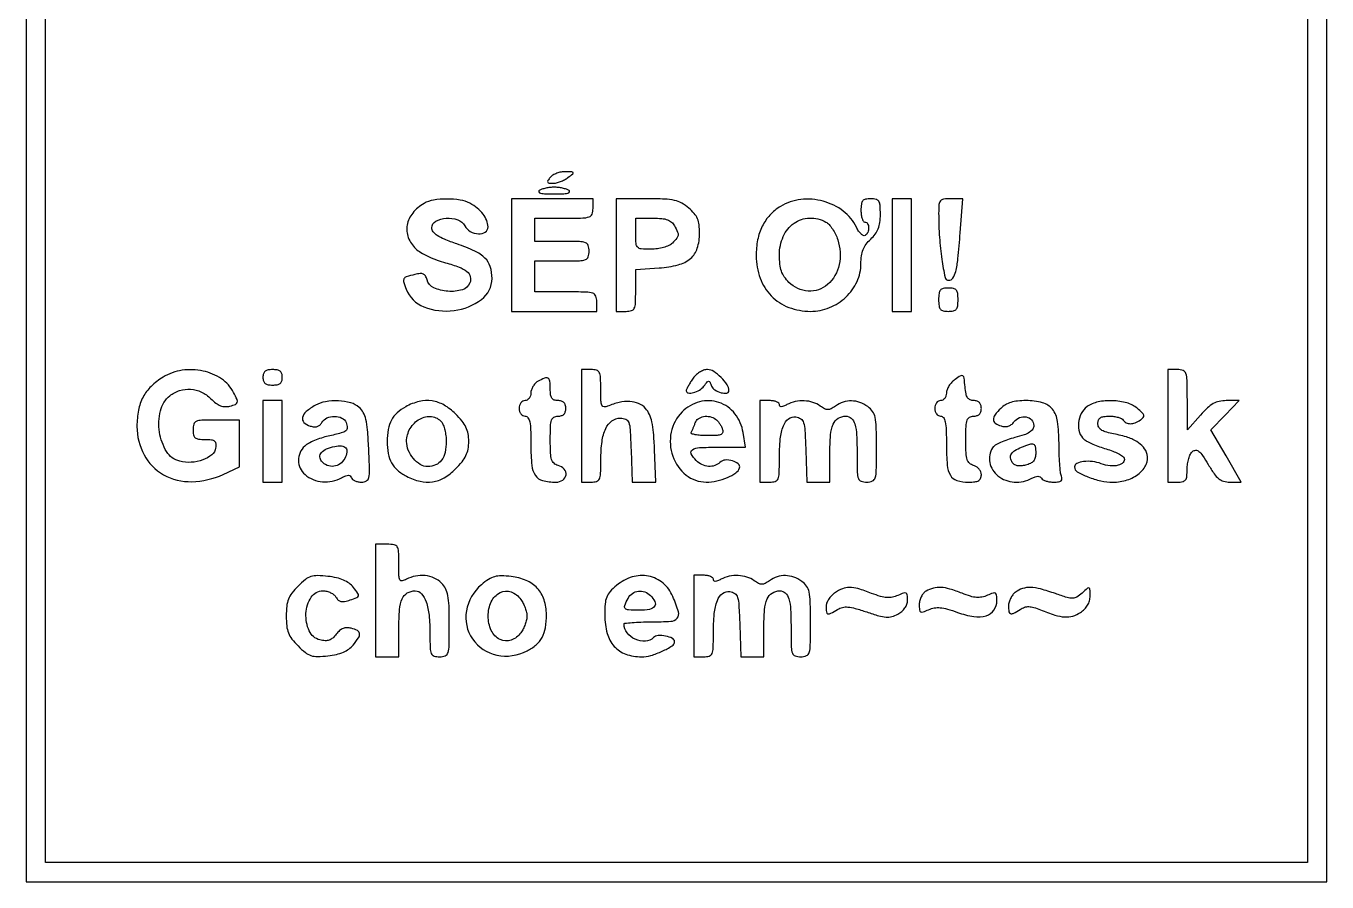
# Model space of a CAD drawing. Extents: x 100 to 435, y 40 to 481.
# Drawn here: x 100 to 435, y 40 to 260.5 of the extents above; entities that cross this region are included whole.
import ezdxf

# ---------------------------------------------------------------- set-up
doc = ezdxf.new("R2010")
doc.units = 0

msp = doc.modelspace()

# ---------------------------------------------------------------- linework, layer by layer
for points in [[(100, 260.5), (100, 40), (267.5, 40), (435, 40), (435, 260.5), (435, 481), (267.5, 481), (100, 481)], [(430, 260.5), (430, 45), (267.5, 45), (105, 45), (105, 260.5), (105, 476), (267.5, 476), (430, 476)], [(323, 201.5), (323, 187), (325.5, 187), (328, 187), (328, 201.5), (328, 216), (325.5, 216), (323, 216)], [(161, 153.5), (161, 143), (163.5, 143), (166, 143), (166, 153.5), (166, 164), (163.5, 164), (161, 164)]]:
    msp.add_lwpolyline(points, close=True)
for points in [[(235, 221.5, 0.024688), (234.387442, 220.683013, 0.26152), (234.354403, 220.283023, 0.266062), (234.678054, 220.051207, 0.025375), (235.686426, 220, 0.059491), (236.56611, 220.105038, 0.031188), (237.620624, 220.431283, 0.030522), (238.674111, 220.90607, 0.040801), (239.55887, 221.468197, 0.008029), (240.791319, 222.43187, 0.342606), (240.86286, 222.736077, 0.283248), (240.579236, 222.92581, 0.006363), (238.872445, 222.968197, 0.050936), (237.775078, 222.869519, 0.042759), (236.651048, 222.550033, 0.044655), (235.666942, 222.072658, 0.084494)], [(232.127679, 218.100072, 0.419154), (232.052165, 217.749776, 0.194518), (232.475796, 217.456792, 0.044172), (233.807004, 217.279307, 0.011065), (236, 217.230769, 0.011065), (238.192996, 217.279307, 0.044172), (239.524204, 217.456792, 0.194518), (239.947835, 217.749776, 0.419154), (239.872321, 218.100072, 0.06024), (239.170578, 218.434151, 0.025795), (238.168744, 218.714017, 0.025068), (237.057817, 218.905521, 0.030154), (236, 218.969374, 0.030154), (234.942183, 218.905521, 0.025068), (233.831256, 218.714017, 0.025795), (232.829422, 218.434151, 0.06024)], [(202.5, 214.792183, 0.090943), (199.573781, 212.316972, 0.127525), (198.142277, 209.225342, 0.137232), (198.442756, 205.99704, 0.11324), (200.37597, 203.11652, 0.056229), (201.653061, 202.161994, 0.021859), (203.606579, 201.130531, 0.021311), (205.83952, 200.187848, 0.02474), (208.037319, 199.490156, -0.022993), (211.544331, 198.390317, -0.085036), (213.550866, 197.242681, -0.159724), (214.391071, 195.916781, -0.154834), (214.297179, 194.332052, -0.234029), (212.370325, 192.556318, -0.089252), (208.639766, 192.156405, -0.088482), (204.978463, 193.082503, -0.226448), (203.258421, 195.119799, 0.061951), (202.864489, 196.107445, 0.165372), (202.311777, 196.611869, 0.1316), (201.475537, 196.738492, 0.033634), (200.115999, 196.492978, 0.012328), (197.92415, 195.885046, 0.190788), (197.323993, 195.407358, 0.209046), (197.24301, 194.669621, 0.015126), (197.929061, 192.686584, 0.213428), (202.454736, 188.14703, 0.123731), (210.241304, 187.206766, 0.129976), (217.285606, 190.057504, 0.236189), (220, 195.483184, 0.076164), (219.536496, 198.508348, 0.123137), (218.184557, 200.717836, 0.086899), (215.570187, 202.519054, 0.024577), (210.963026, 204.36336, -0.012134), (207.732864, 205.564096, -0.04855), (205.860755, 206.532052, -0.089804), (204.852556, 207.477592, -0.160951), (204.5, 208.544448, -0.274729), (205.495446, 210.219395, -0.10993), (208.159962, 210.983739, -0.096551), (211.162853, 210.584654, -0.190964), (212.96978, 209.056466, 0.141415), (214.403303, 207.585076, 0.117136), (216.510751, 206.969346, 0.156702), (218.265629, 207.435861, 0.260211), (218.968197, 208.75, 0.092926), (218.62506, 210.412914, 0.066052), (217.675773, 212.068104, 0.059109), (216.203008, 213.584764, 0.04819), (214.315741, 214.836657, 0.084542), (211.799522, 215.672479, 0.038967), (208.347011, 215.928884, 0.038945), (204.920416, 215.648604, 0.090557)], [(225, 201.5), (225, 187), (236, 187), (247, 187), (247, 189.5, 0.093656), (246.726255, 190.948613, 0.227396), (245.95, 191.671875, 0.071364), (244.210294, 191.953338, 0.004478), (239, 192), (231, 192), (231, 196), (231, 200), (238, 200, 0.005599), (242.485599, 200.050231, 0.080329), (244.05, 200.339286, 0.227859), (244.758286, 201.055682, 0.0831), (245, 202.5, 0.0831), (244.758286, 203.944318, 0.227859), (244.05, 204.660714, 0.080329), (242.485599, 204.949769, 0.005599), (238, 205), (231, 205), (231, 208), (231, 211), (238.5, 211, 0.004982), (243.347869, 211.048306, 0.075599), (245, 211.333333, 0.227967), (245.742326, 212.053178, 0.088353), (246, 213.5), (246, 216), (235.5, 216), (225, 216)], [(252, 201.5), (252, 187), (254.5, 187, 0.066751), (255.927247, 187.191392, 0.22078), (256.633825, 187.787981, 0.100105), (256.940481, 189.066165, 0.00898), (257, 192.379809), (257, 197.759618), (263.038842, 198.196429, 0.043541), (267.968598, 198.988117, 0.115927), (271.114398, 200.614213, 0.140095), (272.859033, 203.251067, 0.076683), (273.454545, 207.111183, 0.031196), (273.319178, 209.278694, 0.070135), (272.888964, 210.865318, 0.074668), (272.057345, 212.209974, 0.039392), (270.671509, 213.606133, 0.050382), (268.841682, 214.884176, 0.072488), (266.998227, 215.587086, 0.045537), (264.459553, 215.91524, 0.009385), (259.944236, 216), (252, 216)], [(294.298549, 214.040484, 0.068769), (291.552855, 211.797948, 0.072556), (289.576427, 208.932115, 0.067178), (288.396673, 205.427739, 0.047876), (288.003738, 201.29966, 0.086787), (289.013062, 195.554847, 0.107472), (291.896737, 190.967351, 0.108791), (296.393146, 188.02938, 0.090757), (302.017541, 187, 0.096953), (306.88232, 187.952258, 0.092915), (311.111987, 190.674701, 0.095338), (313.988073, 194.673718, 0.108774), (315, 199.270188, -0.033148), (315.134757, 201.300631, -0.061146), (315.551022, 202.899589, -0.066054), (316.314057, 204.26776, -0.045715), (317.5, 205.58758, 0.045768), (318.690405, 206.912647, 0.06664), (319.452494, 208.283558, 0.061281), (319.866472, 209.892282, 0.032376), (320, 211.952251, 0.015756), (319.925751, 214.307932, 0.123183), (319.595593, 215.345225, 0.202254), (318.890411, 215.846951, 0.054872), (317.5, 216, 0.047675), (316.175563, 215.873428, 0.173074), (315.458333, 215.45, 0.144586), (315.097235, 214.613599, 0.030103), (315, 213, 0.031626), (315.072766, 211.850749, 0.048861), (315.29375, 210.88125, 0.06271), (315.615738, 210.209557, 0.254951), (316, 210, -0.270079), (316.690682, 209.597569, -0.124941), (316.974715, 208.559426, -0.102205), (316.747301, 207.34579, -0.158375), (316.063918, 206.539504, -0.258829), (315.609265, 206.518105, -0.07615), (315.016847, 206.933496, -0.055386), (314.385333, 207.688427, -0.034439), (313.813918, 208.693157, 0.118737), (310.447694, 212.816743, 0.095884), (305.307093, 215.354846, 0.094312), (299.513205, 215.815695, 0.110155)], [(335.007109, 212.25, 0.015884), (335.21609, 206.044105, 0.020622), (335.821892, 200.386228, 0.014117), (336.64556, 195.758361, 0.355546), (337.577217, 195, 0.248325), (338.670195, 195.578501, 0.089928), (339.405414, 197.234562, 0.035128), (339.960316, 200.502115, 0.005058), (340.554806, 207.25), (341.236554, 216), (338.118277, 216, 0.029788), (336.265683, 215.88953, 0.192092), (335.458454, 215.449923, 0.15669), (335.085424, 214.520578, 0.018189)], [(266.964816, 209.065741, -0.018083), (267.767562, 207.425907, -0.135273), (267.8959, 206.577659, -0.145631), (267.565542, 205.813359, -0.02205), (266.428571, 204.571429, -0.088812), (265.54053, 203.953083, -0.038214), (264.182143, 203.45, -0.035443), (262.581127, 203.113034, -0.03416), (260.928571, 203, -0.016985), (258.405949, 203.08572, -0.183642), (257.495536, 203.504545, -0.179838), (257.083207, 204.426584, -0.016162), (257, 207), (257, 211), (261.464816, 211, -0.021299), (263.697201, 210.904862, -0.063332), (265.191546, 210.583731, -0.092621), (266.221469, 209.990078, -0.093217)], [(305.985656, 210.007677, -0.089055), (306.779964, 209.379624, -0.034272), (307.64037, 208.260868, -0.032593), (308.42853, 206.890417, -0.034509), (309.014993, 205.45457, -0.131293), (309.38604, 199.029062, -0.163463), (306.39179, 193.888944, -0.199108), (301.411534, 192.204266, -0.181585), (296.454545, 194.454545, -0.045944), (295.260567, 195.890714, -0.066727), (294.517327, 197.359357, -0.0579), (294.123546, 199.123884, -0.02598), (294, 201.5, -0.102408), (294.990787, 206.2867, -0.137175), (297.767818, 209.714776, -0.14965), (301.719682, 211.025222, -0.129337)], [(335, 190, 0.030103), (335.097235, 188.386401, 0.144586), (335.458333, 187.55, 0.173074), (336.175563, 187.126572, 0.047675), (337.5, 187, 0.047675), (338.824437, 187.126572, 0.173074), (339.541667, 187.55, 0.144586), (339.902765, 188.386401, 0.030103), (340, 190, 0.030103), (339.902765, 191.613599, 0.144586), (339.541667, 192.45, 0.173074), (338.824437, 192.873428, 0.047675), (337.5, 193, 0.047675), (336.175563, 192.873428, 0.173074), (335.458333, 192.45, 0.144586), (335.097235, 191.613599, 0.030103)], [(135.304334, 170.044003, 0.054786), (132.210101, 167.657331, 0.079131), (130.132982, 164.904429, 0.075939), (128.959835, 161.554644, 0.046353), (128.571429, 157.373981, 0.122625), (130.400299, 150.028918, 0.144213), (135.398389, 144.920811, 0.13441), (142.670904, 143.120942, 0.100714), (150.75, 144.97307), (155, 146.902216), (155, 152.951108), (155, 159), (149, 159, 0.007344), (145.238228, 158.944747, 0.091609), (143.85, 158.645833, 0.224968), (143.210324, 157.935971, 0.072846), (143, 156.5, 0.048057), (143.128185, 155.169407, 0.175578), (143.556955, 154.453613, 0.143249), (144.40732, 154.095157, 0.0286), (146.069551, 154, -0.024386), (147.729013, 153.919015, -0.146252), (148.520632, 153.595492, -0.206399), (148.857663, 152.956407, -0.055405), (148.819551, 151.783373, -0.186818), (147.846346, 150.053891, -0.084353), (145.552512, 148.73883, -0.072903), (142.567624, 148.112908, -0.076916), (139.5856, 148.38916, -0.195729), (136.205627, 150.866388, -0.100907), (134.374451, 155.873338, -0.096706), (134.613359, 161.383754, -0.164972), (137.047789, 165.23978, -0.093304), (139.563894, 166.596711, -0.095062), (142.384223, 166.933828, -0.093248), (145.173287, 166.20218, -0.085934), (147.597019, 164.49389, 0.033263), (148.910974, 163.344023, 0.07129), (150.084121, 162.687724, 0.085513), (151.249189, 162.455059, 0.068206), (152.524675, 162.595549, 0.027809), (153.962504, 163.0427, 0.242809), (154.397833, 163.522073, 0.172853), (154.337368, 164.262895, 0.013373), (153.456183, 166.084732, 0.125691), (150.334729, 169.591575, 0.094946), (145.575115, 171.626839, 0.09054), (140.19044, 171.810893, 0.10062)], [(161, 170, 0.07578), (161.142566, 169.064742, 0.149477), (161.5625, 168.45, 0.124434), (162.317234, 168.106468, 0.044917), (163.5, 168, 0.044917), (164.682766, 168.106468, 0.124434), (165.4375, 168.45, 0.149477), (165.857434, 169.064742, 0.07578), (166, 170, 0.07578), (165.857434, 170.935258, 0.149477), (165.4375, 171.55, 0.124434), (164.682766, 171.893532, 0.044917), (163.5, 172, 0.044917), (162.317234, 171.893532, 0.124434), (161.5625, 171.55, 0.149477), (161.142566, 170.935258, 0.07578)], [(243, 157.5), (243, 143), (245.5, 143, 0.070565), (246.932313, 143.203153, 0.22276), (247.642782, 143.826474, 0.094738), (247.948506, 145.172321, 0.007974), (248.014742, 148.75, -0.030826), (248.320155, 153.500885, -0.07782), (249.278748, 156.820025, -0.123043), (250.866032, 158.77751, -0.16256), (253.029533, 159.5, -0.102522), (254.453825, 159.204854, -0.212932), (255.205564, 158.385746, -0.067436), (255.554875, 156.552366, -0.004604), (255.790442, 151.25), (256.080885, 143), (259.143059, 143), (262.205232, 143), (261.852616, 151.395725, 0.009705), (261.585014, 155.749698, 0.034046), (261.168551, 158.526679, 0.053452), (260.517818, 160.466078, 0.076447), (259.520273, 161.978311, 0.107966), (257.753541, 163.239523, 0.086942), (255.476941, 163.775997, 0.071885), (252.77091, 163.54394, 0.045115), (249.75, 162.545394, -0.122373), (248.83596, 162.392375, -0.284973), (248.298494, 162.786635, -0.087421), (248.049616, 163.964239, -0.00847), (248, 166.893011, 0.009912), (247.938205, 170.009825, 0.104272), (247.627619, 171.239301, 0.218185), (246.922124, 171.816757, 0.064161), (245.5, 172), (243, 172)], [(271.61501, 169.535183, 0.009212), (270.996447, 168.552094, 0.012338), (270.474409, 167.637196, 0.009554), (270.075576, 166.861165, 0.114403), (270, 166.535183, 0.380034), (270.502257, 165.969815, 0.094781), (271.844345, 166.065139, 0.068337), (273.443583, 166.734449, 0.101138), (274.568337, 167.75, -0.011806), (275.398405, 168.823081, -0.225928), (275.769958, 169, -0.289816), (276.083275, 168.801739, -0.018157), (276.535569, 167.75, 0.164174), (277.374108, 166.744839, 0.071221), (278.992251, 166.045618, 0.093272), (280.454929, 165.928837, 0.383401), (281, 166.535183, 0.149174), (280.521593, 168.103017, 0.049109), (278.96918, 169.982171, 0.049122), (277.078109, 171.524033, 0.147521), (275.5, 172, 0.086095), (274.487889, 171.824423, 0.055515), (273.41585, 171.300676, 0.052261), (272.415649, 170.508606, 0.054188)], [(394, 157.5), (394, 143), (396.5, 143, 0.049942), (397.854237, 143.135604, 0.18559), (398.564955, 143.587756, 0.136988), (398.912921, 144.498629, 0.02316), (399, 146.377555, -0.037148), (399.102481, 147.755022, -0.037216), (399.407665, 149.101285, -0.039802), (399.854271, 150.229646, -0.105799), (400.387794, 150.906877, -0.169373), (401.214859, 151.215511, -0.181367), (402.027049, 150.930737, -0.073543), (402.987063, 149.853474, -0.01275), (404.429948, 147.529322, 0.018614), (405.943989, 145.15319, 0.070993), (407.134169, 143.866071, 0.103391), (408.385695, 143.219733, 0.067769), (409.999428, 143), (412.914548, 143), (408.998545, 149.75), (405.082543, 156.5), (408.744219, 160.25), (412.405896, 164), (409.058925, 164, 0.053873), (407.245611, 163.804055, 0.0745), (405.718719, 163.222333, 0.060187), (404.206619, 162.112965, 0.023454), (402.397604, 160.25), (399.083253, 156.5), (399.041627, 164.25, 0.004768), (398.966793, 169.269326, 0.073244), (398.67354, 170.970837, 0.225969), (397.947192, 171.732953, 0.091491), (396.5, 172), (394, 172)], [(231.75, 168.919901, 0.0733), (231.080559, 168.385436, 0.054601), (230.514062, 167.62713, 0.055025), (230.129487, 166.771895, 0.07832), (230, 165.95031, -0.075336), (229.887085, 165.205157, -0.088944), (229.559375, 164.572904, -0.100708), (229.072036, 164.150246, -0.129136), (228.5, 164, 0.130775), (227.924246, 163.846791, 0.10214), (227.4375, 163.416667, 0.08892), (227.111864, 162.769411, 0.072314), (227, 162, 0.072314), (227.111864, 161.230589, 0.08892), (227.4375, 160.583333, 0.10214), (227.924246, 160.153209, 0.130775), (228.5, 160, -0.249691), (229.241195, 159.605249, -0.098755), (229.699764, 158.505864, -0.04189), (229.940135, 156.417054, -0.00771), (230, 152.535184, 0.022495), (230.234543, 147.324528, 0.12658), (231.160938, 144.720441, 0.185875), (233.031841, 143.413849, 0.060594), (236.434259, 143, 0.143476), (238.206732, 143.519305, 0.220906), (239.049004, 144.845144, 0.221858), (238.577774, 146.339247, 0.144201), (237, 147.289749, -0.119045), (235.957472, 147.849513, -0.137744), (235.35351, 148.797395, -0.063547), (235.067665, 150.497111, -0.009923), (235, 153.90638, -0.008241), (235.058244, 157.440114, -0.071163), (235.332053, 158.988298, -0.188305), (235.938253, 159.723706, -0.127982), (237, 160, 0.072254), (237.873159, 160.126841, 0.124864), (238.5, 160.5, 0.124864), (238.873159, 161.126841, 0.072254), (239, 162, 0.072254), (238.873159, 162.873159, 0.124864), (238.5, 163.5, 0.124864), (237.873159, 163.873159, 0.072254), (237, 164, -0.081208), (236.024683, 164.159458, -0.166173), (235.416667, 164.625, -0.116834), (235.092253, 165.499083, -0.030703), (235, 167, 0.028196), (234.88606, 169.018879, 0.23532), (234.402871, 169.764514, 0.240413), (233.524864, 169.818765, 0.029321)], [(339.25, 169.471411, 0.051654), (338.389228, 168.721216, 0.045784), (337.660937, 167.781289, 0.04842), (337.162686, 166.802694, 0.093818), (337, 165.943296, -0.075621), (336.887063, 165.200834, -0.089098), (336.559375, 164.570843, -0.100722), (336.072039, 164.149697, -0.128679), (335.5, 164, 0.130775), (334.924246, 163.846791, 0.10214), (334.4375, 163.416667, 0.08892), (334.111864, 162.769411, 0.072314), (334, 162, 0.072314), (334.111864, 161.230589, 0.08892), (334.4375, 160.583333, 0.10214), (334.924246, 160.153209, 0.130775), (335.5, 160, -0.246824), (336.239353, 159.611342, -0.100382), (336.69863, 158.533333, -0.042731), (336.939716, 156.486569, -0.00796), (337, 152.7, 0.019377), (337.205532, 147.398608, 0.113933), (338.034371, 144.760245, 0.189042), (339.716387, 143.438992, 0.073173), (342.7, 143, 0.025766), (344.355272, 143.085356, 0.104268), (345.311955, 143.392679, 0.167073), (345.819644, 143.970246, 0.097813), (346, 144.883369, 0.097502), (345.850026, 145.645137, 0.076311), (345.415093, 146.368896, 0.073995), (344.767412, 146.948101, 0.081717), (344, 147.289749, -0.119045), (342.957472, 147.849513, -0.137744), (342.35351, 148.797395, -0.063547), (342.067665, 150.497111, -0.009923), (342, 153.90638, -0.008241), (342.058244, 157.440114, -0.071163), (342.332053, 158.988298, -0.188305), (342.938253, 159.723706, -0.127982), (344, 160, 0.072254), (344.873159, 160.126841, 0.124864), (345.5, 160.5, 0.124864), (345.873159, 161.126841, 0.072254), (346, 162, 0.072022), (345.87498, 162.863429, 0.12121), (345.507546, 163.49222, 0.123844), (344.896928, 163.870204, 0.077116), (344.060365, 164, -0.102034), (343.109615, 164.196059, -0.150205), (342.46465, 164.744743, -0.094851), (342.054907, 165.774888, -0.025427), (341.810365, 167.528115, 0.009167), (341.567776, 169.806467, 0.20197), (341.240945, 170.373355, 0.305543), (340.688817, 170.404396, 0.019188)], [(174.5, 162.805055, 0.044103), (172.151495, 161.18453, 0.159053), (171.193082, 159.666598, 0.270357), (171.559644, 158.393608, 0.114245), (173.146512, 157.453499, 0.053325), (174.157358, 157.247766, 0.098065), (174.989601, 157.332336, 0.110405), (175.661301, 157.713983, 0.081172), (176.196203, 158.386111, -0.163218), (177.4708, 159.54296, -0.104914), (179.443711, 159.951858, -0.110027), (181.339016, 159.520318, -0.192668), (182.41655, 158.356872, -0.074745), (182.711088, 157.022161, -0.251384), (182.354687, 156.233798, -0.100288), (181.179993, 155.660917, -0.008206), (177.842638, 154.853308, 0.023337), (176.06193, 154.364928, 0.021295), (174.278115, 153.699743, 0.021843), (172.736152, 152.967798, 0.062254), (171.764773, 152.287123, 0.214678), (170.150507, 148.596217, 0.216187), (171.848814, 144.955417, 0.15951), (176.329665, 143.102218, 0.142759), (181.267942, 144.143398, -0.023822), (182.329681, 144.648132, -0.099357), (183.020605, 144.786796, -0.185192), (183.479213, 144.610904, -0.129867), (183.785534, 144.143398, 0.146848), (184.093934, 143.705289, 0.063616), (184.711945, 143.335873, 0.055218), (185.519916, 143.084718, 0.0478), (186.404068, 143, 0.12813), (187.65498, 143.32591, 0.216982), (188.284327, 144.18238, 0.059404), (188.453909, 146.111001, 0.003838), (188.235903, 151.75, 0.008129), (187.940666, 156.461989, 0.0372), (187.522504, 159.170171, 0.066303), (186.858738, 160.933753, 0.091747), (185.804385, 162.25, 0.112765), (183.608537, 163.415224, 0.053607), (180.429401, 163.915793, 0.052835), (177.119262, 163.728537, 0.088673)], [(197.775141, 162.441198, 0.059746), (195.564037, 160.874137, 0.086305), (194.093124, 158.98944, 0.079473), (193.269193, 156.598892, 0.043352), (193, 153.5, 0.044027), (193.277528, 150.354347, 0.08266), (194.128578, 147.955639, 0.088985), (195.658491, 146.076781, 0.05823), (197.979984, 144.51035, 0.061026), (201.484634, 143.209772, 0.095811), (204.684678, 143.073983, 0.096617), (207.685692, 144.139828, 0.062957), (210.6, 146.4, 0.025976), (212.277969, 148.262002, 0.058796), (213.290541, 149.862599, 0.067328), (213.822939, 151.51242, 0.044454), (214, 153.5, 0.044454), (213.822939, 155.48758, 0.067328), (213.290541, 157.137401, 0.058796), (212.277969, 158.737998, 0.025976), (210.6, 160.6, 0.066745), (207.655177, 162.848468, 0.094334), (204.541945, 163.917269, 0.094131), (201.248695, 163.768584, 0.066191)], [(268.923077, 161.076923, 0.148124), (266.119403, 155.836843, 0.13336), (266.53848, 149.68129, 0.141411), (269.955185, 144.835057, 0.171703), (275.173077, 143.014742, 0.051931), (277.909309, 143.311964, 0.047892), (280.604772, 144.168509, 0.051464), (282.754513, 145.360368, 0.162239), (283.726078, 146.665141, 0.310955), (283.420471, 147.709893, 0.101683), (281.920517, 148.491925, 0.085395), (280.022666, 148.696836, 0.182635), (278.699337, 148.099337, -0.114719), (277.362567, 147.266902, -0.1017), (275.733572, 147.060859, -0.094222), (274.051527, 147.516934, -0.083375), (272.571429, 148.571429, -0.074752), (271.29893, 150.294253, -0.395107), (271.579899, 151.327062, -0.127052), (273.395448, 151.888416, -0.01178), (278.130842, 152), (285.261685, 152), (284.664603, 155.75, 0.126683), (282.548247, 160.620394, 0.146676), (278.438547, 163.53935, 0.148679), (273.445293, 163.694729, 0.131071)], [(289, 153.5), (289, 143), (291.5, 143, 0.072194), (292.935213, 143.208314, 0.224628), (293.644691, 143.84349, 0.092442), (293.944349, 145.220202, 0.00749), (294, 148.9349, -0.022405), (294.232598, 154.122961, -0.070813), (295.027239, 157.501592, -0.134348), (296.378027, 159.317789, -0.20409), (298.251612, 159.81934, -0.124032), (299.502261, 159.308336, -0.163451), (300.205398, 158.306716, -0.057802), (300.558065, 156.283258, -0.005473), (300.790442, 151.25), (301.080885, 143), (304.040442, 143), (307, 143), (307, 150.3, -0.019012), (307.184316, 155.145585, -0.08099), (307.864161, 157.95203, -0.155121), (309.137224, 159.441918, -0.139883), (311.093011, 160, -0.188455), (312.516331, 159.443782, -0.137096), (313.418421, 157.983013, -0.059066), (313.882865, 155.154182, -0.011184), (314, 149.918213, 0.005713), (314.050577, 145.491854, 0.081155), (314.340341, 143.941821, 0.227766), (315.056177, 143.239117, 0.082247), (316.5, 143, 0.103725), (317.950721, 143.304226, 0.224878), (318.680115, 144.14433, 0.064491), (318.955863, 146.04896, 0.003744), (319, 151.943296, 0.006144), (318.935135, 157.22172, 0.046036), (318.644356, 159.704596, 0.099457), (317.989692, 161.223923, 0.088901), (316.777494, 162.443296, 0.065119), (314.688506, 163.533391, 0.083218), (312.557766, 163.931806, 0.085307), (310.454787, 163.610947, 0.072478), (308.446109, 162.599913, -0.033417), (307.292668, 161.901901, -0.119918), (306.462235, 161.699827, -0.122712), (305.642687, 161.904038, -0.035757), (304.532473, 162.599913, 0.082172), (302.646465, 163.55177, 0.065344), (300.396707, 163.944714, 0.063706), (298.063809, 163.746346, 0.069946), (295.934259, 162.964816, -0.024465), (295.049945, 162.545821, -0.098707), (294.467129, 162.429632, -0.223915), (294.136188, 162.585661, -0.174147), (294, 162.964816, 0.22098), (293.815907, 163.361014, 0.077222), (293.265625, 163.695915, 0.058719), (292.457277, 163.92423, 0.039514), (291.5, 164), (289, 164)], [(351, 162, 0.033366), (349.499079, 160.284181, 0.168626), (349.107248, 159.093322, 0.245369), (349.598495, 158.188655, 0.071313), (351.073439, 157.476691, 0.063878), (352.055412, 157.298258, 0.089347), (352.938417, 157.41016, 0.090851), (353.716234, 157.820535, 0.06829), (354.389536, 158.518044, -0.138499), (355.79133, 159.615396, -0.14277), (357.542627, 159.8005, -0.16475), (358.946883, 159.024419, -0.18697), (359.5, 157.596967, -0.143979), (359.218787, 156.640633, -0.107863), (358.437209, 155.861367, -0.062307), (357.003139, 155.178211, -0.017867), (354.636793, 154.486506, 0.020451), (352.711069, 153.912787, 0.024194), (350.946156, 153.210262, 0.024075), (349.536596, 152.484752, 0.12126), (348.902106, 151.875844, 0.192252), (348.182343, 148.024565, 0.180343), (350.286756, 144.60724, 0.151155), (354.486373, 143.017149, 0.139215), (359.005053, 144.002704, -0.037319), (359.86817, 144.384834, -0.085757), (360.566002, 144.505409, -0.122593), (361.104695, 144.371313, -0.133099), (361.498329, 144.002704, 0.134077), (361.911863, 143.616949, 0.044412), (362.684462, 143.294544, 0.040482), (363.645247, 143.073993, 0.036197), (364.666006, 143, 0.030174), (365.885187, 143.073641, 0.141719), (366.524571, 143.345645, 0.229108), (366.751357, 143.83169, 0.088362), (366.606989, 144.581787, -0.065369), (366.369694, 145.569169, -0.008503), (366.178303, 147.73115, -0.009785), (366.044446, 150.316988, -0.008037), (366, 153.081787, 0.034341), (365.618262, 158.633348, 0.131804), (364.283618, 161.795315, 0.165648), (361.747342, 163.460553, 0.06325), (357.5, 164, 0.026549), (355.330161, 163.884703, 0.048119), (353.590278, 163.527778, 0.057549), (352.177016, 162.907691, 0.064328)], [(373.222506, 162.443296, 0.125157), (371.724901, 160.703633, 0.093365), (371.033292, 158.257612, 0.096586), (371.287705, 155.801339, 0.146609), (372.468309, 154.026301, 0.055894), (373.307863, 153.474988, 0.015183), (374.747886, 152.798782, 0.015165), (376.439552, 152.126389, 0.015224), (378.166688, 151.558722, -0.020985), (379.814598, 150.995982, -0.027282), (381.267203, 150.337535, -0.027028), (382.382723, 149.677656, -0.166726), (382.781536, 149.155392, -0.283363), (382.524326, 148.05934, -0.139443), (381.226795, 147.331936, -0.086055), (379.132862, 147.201601, -0.062933), (376.863108, 147.745569, 0.059593), (374.615535, 148.300067, 0.061107), (372.32009, 148.301843, 0.076761), (370.580719, 147.812002, 0.293808), (370, 146.909049, 0.267207), (370.705857, 145.682546, 0.037548), (373.438119, 144.358297, 0.039881), (376.771185, 143.339922, 0.054255), (379.894576, 143, 0.077292), (383.567718, 143.571219, 0.094107), (386.623782, 145.225766, 0.115343), (388.440664, 147.58014, 0.169979), (388.675398, 150.157183, 0.113503), (387.73926, 151.991263, 0.084511), (386.001539, 153.467428, 0.060951), (383.340248, 154.636225, 0.026663), (379.589073, 155.549268, -0.027802), (377.892643, 155.966276, -0.081008), (376.814193, 156.498298, -0.122389), (376.215455, 157.198737, -0.11645), (376, 158.111291, -0.091852), (376.166154, 159.008126, -0.159723), (376.639285, 159.589449, -0.110825), (377.50964, 159.907278, -0.032356), (378.940983, 160, -0.031397), (380.112115, 159.926388, -0.037109), (381.1996, 159.70625, -0.040338), (382.065839, 159.385578, -0.146547), (382.5, 159, 0.139165), (383.260226, 158.304914, 0.118559), (384.322022, 158.058431, 0.091817), (385.608461, 158.307223, 0.05409), (387, 159.035628, 0.071137), (387.68646, 159.652856, 0.249279), (387.805213, 160.216034, 0.131793), (387.3998, 160.888006, 0.017012), (386.139216, 162.020315, 0.108076), (383.468871, 163.419036, 0.05868), (379.788265, 163.975159, 0.05845), (376.055218, 163.66072, 0.102914)], [(206.977555, 158.527044, -0.083467), (207.448004, 157.717031, -0.03028), (207.840907, 156.442756, -0.029019), (208.109929, 154.968729, -0.030634), (208.2, 153.5, -0.052519), (207.902703, 150.677439, -0.106089), (206.992705, 148.646631, -0.131116), (205.48436, 147.433375, -0.104541), (203.434259, 147, -0.13797), (201.535313, 147.534165, -0.081692), (199.740268, 149.081562, -0.077174), (198.446551, 151.228637, -0.097368), (198, 153.5, -0.134445), (198.911829, 156.82979, -0.132204), (201.39704, 159.255773, -0.155475), (204.452329, 159.881399, -0.195321)], [(277.572942, 159.234687, -0.062485), (278.030477, 158.829153, -0.02892), (278.520373, 158.201752, -0.028095), (278.965584, 157.473876, -0.034842), (279.291557, 156.75, -0.115025), (279.404629, 155.845887, -0.266731), (279.017928, 155.310977, -0.09541), (277.938132, 155.054414, -0.010759), (275.409598, 155, -0.015624), (273.70109, 155.053399, -0.029373), (272.330875, 155.220313, -0.035719), (271.401911, 155.458857, -0.465595), (271.286791, 155.75, 0.020421), (271.48346, 156.152894, 0.00582), (271.755648, 156.79375, 0.00585), (272.046277, 157.525, 0.006171), (272.314423, 158.25, -0.149962), (273.110026, 159.319432, -0.112562), (274.463654, 159.906624, -0.100444), (276.074188, 159.882295, -0.096571)], [(182.057457, 149.107359, -0.111956), (180.857426, 147.723518, -0.128103), (179.233894, 147.077667, -0.131259), (177.532027, 147.312694, -0.120532), (176.110114, 148.367321, -0.166169), (175.673606, 149.515164, -0.191203), (176.066438, 150.61248, -0.11399), (177.376369, 151.551954, -0.045292), (179.5, 152.219705, -0.068817), (181.277315, 152.356311, -0.208507), (182.334358, 151.816932, -0.22165), (182.619698, 150.706833, -0.076836)], [(360, 150.519052, -0.059285), (359.856071, 149.309441, -0.114711), (359.421322, 148.443493, -0.108617), (358.630158, 147.828578, -0.049643), (357.392666, 147.383705, -0.039506), (356.215479, 147.185347, -0.071207), (355.240293, 147.238266, -0.090726), (354.485737, 147.537323, -0.115237), (353.958649, 148.066907, -0.102906), (353.532085, 149.241006, -0.174066), (353.738939, 150.254757, -0.121621), (354.645435, 151.156517, -0.039327), (356.352327, 152.006691, -0.016341), (358.504186, 152.794181, -0.178196), (359.410924, 152.762841, -0.265508), (359.880152, 152.163851, -0.036384)], [(190, 112.5), (190, 98), (193, 98), (196, 98), (196, 105.3, -0.018993), (196.185951, 110.193546, -0.083897), (196.878514, 112.982937, -0.159999), (198.188473, 114.4524, -0.132114), (200.224751, 115, -0.21841), (201.839099, 114.259496, -0.095757), (203.034549, 112.170303, -0.058626), (203.772886, 108.734622, -0.023646), (204, 103.9349, 0.00749), (204.055651, 100.220202, 0.092442), (204.355309, 98.84349, 0.224628), (205.064787, 98.208314, 0.072194), (206.5, 98, 0.098988), (207.949892, 98.289885, 0.226266), (208.676471, 99.1, 0.067556), (208.954758, 100.927165, 0.004059), (209, 106.5, 0.008091), (208.924472, 111.167298, 0.038985), (208.632353, 113.805147, 0.069381), (208.035762, 115.565463, 0.080195), (207, 117, 0.092528), (205.122477, 118.286878, 0.077734), (202.788505, 118.91072, 0.074728), (200.289217, 118.802798, 0.074905), (197.934259, 117.964816, -0.073846), (196.851648, 117.577012, -0.341668), (196.29464, 117.854313, -0.106008), (196.043041, 118.886071, -0.00699), (196, 121.964816, 0.009581), (195.93816, 125.191694, 0.125403), (195.601048, 126.330401, 0.223095), (194.820299, 126.858219, 0.038885), (193, 127), (190, 127)], [(170.047748, 116.201594, 0.031268), (168.469365, 114.412412, 0.071006), (167.577444, 112.849545, 0.067812), (167.135501, 111.054524, 0.026503), (167, 108.5, 0.026503), (167.135501, 105.945476, 0.067812), (167.577444, 104.150455, 0.071006), (168.469365, 102.587588, 0.031268), (170.047748, 100.798406, 0.026251), (171.927348, 99.106452, 0.091322), (173.356775, 98.328746, 0.085785), (175.017567, 98.086253, 0.021522), (177.758287, 98.276223, 0.027273), (179.938433, 98.643221, 0.04495), (181.716253, 99.214951, 0.053256), (183.129615, 100.000702, 0.069193), (184.210539, 101.011678, 0.023682), (185.611167, 102.919403, 0.174601), (185.875671, 103.99917, 0.255984), (185.348708, 104.758479, 0.051171), (183.75, 105.36142, 0.065287), (182.629904, 105.505586, 0.09377), (181.649927, 105.31775, 0.087078), (180.755383, 104.769191, 0.049307), (179.887832, 103.83505, -0.048802), (178.974711, 102.84985, -0.097712), (178.063, 102.314415, -0.097477), (177.014741, 102.164689, -0.048398), (175.681633, 102.365057, -0.229543), (172.921641, 104.676459, -0.120941), (172.095262, 109.175815, -0.128115), (173.45787, 113.372997, -0.255885), (176.428871, 115, -0.059519), (177.441974, 114.878974, -0.052792), (178.442385, 114.521394, -0.055847), (179.282138, 113.994508, -0.097474), (179.81242, 113.370703, 0.07858), (180.402735, 112.621051, 0.138742), (181.099403, 112.26612, 0.100413), (182.04204, 112.270536, 0.029236), (183.45088, 112.650293, 0.014399), (185.194977, 113.288018, 0.237961), (185.593182, 113.738188, 0.225193), (185.479649, 114.341505, 0.012915), (184.299309, 115.878696, 0.064086), (183.170974, 116.955733, 0.056026), (181.756259, 117.769903, 0.047329), (179.980198, 118.349983, 0.027221), (177.758287, 118.723777, 0.021522), (175.017567, 118.913747, 0.085785), (173.356775, 118.671254, 0.091322), (171.927348, 117.893548, 0.026251)], [(217.27748, 116.580031, 0.175826), (213.401601, 109.860558, 0.196905), (214.978387, 102.59594, 0.193463), (221.239268, 98.439916, 0.171931), (229.020016, 99.51035, 0.059268), (231.374926, 101.10643, 0.092299), (232.898259, 103.018686, 0.082756), (233.732578, 105.507442, 0.039602), (234, 108.878495, 0.078131), (233.399397, 112.6986, 0.10892), (231.659262, 115.676209, 0.10652), (228.794146, 117.690218, 0.072179), (224.920966, 118.705441, 0.024284), (222.385572, 118.867118, 0.071707), (220.658412, 118.644744, 0.076654), (219.129337, 117.954136, 0.030577)], [(252.076725, 116.411106, 0.033773), (250.397202, 114.792185, 0.090718), (249.525578, 113.387313, 0.076197), (249.126585, 111.621855, 0.019084), (249.031803, 108.661106, 0.063979), (249.655243, 104.034547, 0.11643), (251.452482, 100.693646, 0.12727), (254.422682, 98.695211, 0.084973), (258.483918, 98, 0.072436), (260.903977, 98.352448, 0.035287), (263.832397, 99.453992, 0.03015), (266.391442, 100.820968, 0.260649), (267, 101.909049, 0.290798), (266.455781, 102.765654, 0.061691), (264.694817, 103.340627, 0.059185), (262.744336, 103.485501, 0.187478), (261.567247, 102.967247, -0.18386), (259.489939, 102.035241, -0.122533), (256.897475, 102.522459, -0.118899), (254.779221, 104.187955, -0.16852), (254, 106.434259, -0.383654), (254.203975, 106.660963, -0.006202), (256.05625, 106.833813, -0.012583), (258.316008, 106.959314, -0.007579), (261, 107, 0.015065), (266.05156, 107.152243, 0.2045), (267.665028, 107.959072, 0.256787), (267.992555, 109.566942, 0.023509), (266.548369, 113.53848, 0.117509), (264.040222, 116.98046, 0.128494), (260.326502, 118.781449, 0.122857), (256.072784, 118.574828, 0.101971)], [(272, 108.5), (272, 98), (274.5, 98, 0.072194), (275.935213, 98.208314, 0.224628), (276.644691, 98.84349, 0.092442), (276.944349, 100.220202, 0.00749), (277, 103.9349, -0.022405), (277.232598, 109.122961, -0.070813), (278.027239, 112.501592, -0.134348), (279.378027, 114.317789, -0.20409), (281.251612, 114.81934, -0.124032), (282.502261, 114.308336, -0.163451), (283.205398, 113.306716, -0.057802), (283.558065, 111.283258, -0.005473), (283.790442, 106.25), (284.080885, 98), (287.040442, 98), (290, 98), (290, 105.3, -0.019012), (290.184316, 110.145585, -0.08099), (290.864161, 112.95203, -0.155121), (292.137224, 114.441918, -0.139883), (294.093011, 115, -0.188455), (295.516331, 114.443782, -0.137096), (296.418421, 112.983013, -0.059066), (296.882865, 110.154182, -0.011184), (297, 104.918213, 0.005713), (297.050577, 100.491854, 0.081155), (297.340341, 98.941821, 0.227766), (298.056177, 98.239117, 0.082247), (299.5, 98, 0.103725), (300.950721, 98.304226, 0.224878), (301.680115, 99.14433, 0.064491), (301.955863, 101.04896, 0.003744), (302, 106.943296, 0.006144), (301.935135, 112.22172, 0.046036), (301.644356, 114.704596, 0.099457), (300.989692, 116.223923, 0.088901), (299.777494, 117.443296, 0.065119), (297.688506, 118.533391, 0.083218), (295.557766, 118.931806, 0.085307), (293.454787, 118.610947, 0.072478), (291.446109, 117.599913, -0.033417), (290.292668, 116.901901, -0.119918), (289.462235, 116.699827, -0.122712), (288.642687, 116.904038, -0.035757), (287.532473, 117.599913, 0.082172), (285.646465, 118.55177, 0.065344), (283.396707, 118.944714, 0.063706), (281.063809, 118.746346, 0.069946), (278.934259, 117.964816, -0.024465), (278.049945, 117.545821, -0.098707), (277.467129, 117.429632, -0.223915), (277.136188, 117.585661, -0.174147), (277, 117.964816, 0.22098), (276.815907, 118.361014, 0.077222), (276.265625, 118.695915, 0.058719), (275.457277, 118.92423, 0.039514), (274.5, 119), (272, 119)], [(227.443296, 112.777494, -0.037131), (228.0393, 111.775921, -0.02839), (228.542718, 110.604196, -0.029063), (228.889305, 109.446649, -0.058268), (229, 108.5, -0.058268), (228.889305, 107.553351, -0.029063), (228.542718, 106.395804, -0.02839), (228.0393, 105.224079, -0.037131), (227.443296, 104.222506, -0.154929), (224.91589, 102.291693, -0.206325), (222.063845, 102.468703, -0.168695), (219.814727, 104.799207, -0.108772), (219, 108.5, -0.108772), (219.814727, 112.200793, -0.168695), (222.063845, 114.531297, -0.206325), (224.91589, 114.708307, -0.154929)], [(260.8, 113.8, -0.081041), (261.940205, 112.215205, -0.281331), (261.835647, 111.010052, -0.192659), (260.56927, 110.224688, -0.043643), (258, 110, -0.011599), (255.158233, 110.065932, -0.191215), (254.309696, 110.449213, -0.297156), (254.162922, 111.208406, -0.026175), (255.035184, 113.065741, -0.115908), (256.146845, 114.32765, -0.123406), (257.679399, 114.926055, -0.120833), (259.338635, 114.736392, -0.10819)], [(308.222506, 114.443296, 0.052447), (307.372257, 113.703849, 0.04614), (306.652861, 112.773031, 0.048718), (306.160925, 111.80074, 0.093028), (306, 110.943296, 0.036869), (306.102338, 109.557339, 0.305186), (306.506581, 109.114465, 0.186118), (307.250918, 109.211376, 0.015189), (308.978873, 110.218879, -0.084066), (310.238375, 110.737354, -0.077976), (311.632632, 110.831097, -0.047743), (313.509128, 110.482036, -0.012083), (316.472798, 109.55391, 0.011675), (319.598936, 108.572104, 0.053206), (321.473558, 108.241338, 0.083051), (322.945638, 108.385155, 0.057134), (324.507494, 109.004011, 0.054728), (325.545143, 109.715038, 0.065277), (326.335806, 110.597942, 0.070127), (326.830408, 111.596374, 0.08015), (327, 112.647541, 0.028521), (326.925261, 113.956706, 0.25797), (326.604422, 114.407082, 0.203334), (325.99161, 114.435095, 0.018004), (324.52944, 113.83146, -0.056316), (323.088057, 113.361765, -0.069918), (321.681871, 113.273213, -0.053155), (320.026678, 113.579417, -0.01892), (317.746007, 114.352899, 0.01699), (314.227168, 115.561463, 0.071965), (312.031051, 115.900507, 0.101705), (310.227304, 115.547581, 0.053821)], [(331.75, 114.919901, 0.088581), (331.080194, 114.351006, 0.05514), (330.514063, 113.486553, 0.053166), (330.12991, 112.476434, 0.064384), (330, 111.471749, 0.025327), (330.07055, 110.079852, 0.247416), (330.385948, 109.605085, 0.215547), (330.989372, 109.559906, 0.019418), (332.426297, 110.148372, -0.064072), (333.882322, 110.598068, -0.06649), (335.386108, 110.656451, -0.047223), (337.241127, 110.302858, -0.015618), (339.880875, 109.445723, 0.047724), (344.056301, 108.380356, 0.111381), (347.256596, 108.596387, 0.170103), (349.239286, 110.030578, 0.153075), (350, 112.457122, 0.023665), (349.931463, 113.90438, 0.24436), (349.617211, 114.3904, 0.22033), (349.014196, 114.441034, 0.019394), (347.56069, 113.845698, -0.056182), (346.150734, 113.385826, -0.070828), (344.782134, 113.301391, -0.054895), (343.191874, 113.606376, -0.020365), (341.040453, 114.367137, 0.021591), (337.893559, 115.471233, 0.058775), (335.572874, 115.885963, 0.078551), (333.635856, 115.696793, 0.068427)], [(354.75, 114.607954, 0.066731), (354.08022, 113.941952, 0.046948), (353.514063, 113.04119, 0.047153), (353.128642, 112.056474, 0.069822), (353, 111.139757, 0.03083), (353.094642, 109.60634, 0.296107), (353.495853, 109.129081, 0.20073), (354.233879, 109.203285, 0.015462), (355.992302, 110.227265, -0.057425), (357.135947, 110.770601, -0.087257), (358.220523, 110.939764, -0.068278), (359.481627, 110.741816, -0.023442), (361.228733, 110.125934, 0.018208), (364.944737, 108.772111, 0.060838), (367.487548, 108.279288, 0.088529), (369.523766, 108.497358, 0.074324), (371.498148, 109.40683, 0.051884), (372.568915, 110.279317, 0.063468), (373.356646, 111.301369, 0.066547), (373.836306, 112.445509, 0.066115), (374, 113.678041, 0.009543), (373.967155, 115.398814, 0.303237), (373.731379, 115.72422, 0.270897), (373.316164, 115.651164, 0.008076), (371.936729, 114.44274, -0.042885), (370.572799, 113.406205, -0.136239), (369.486295, 113.078046, -0.08164), (368.079636, 113.276863, -0.009486), (365.052515, 114.287753, 0.018215), (361.24356, 115.486256, 0.059407), (358.633814, 115.88, 0.088019), (356.604847, 115.584723, 0.082487)]]:
    msp.add_lwpolyline(points, format="xyb", close=True)

doc.saveas('drawing.dxf')
